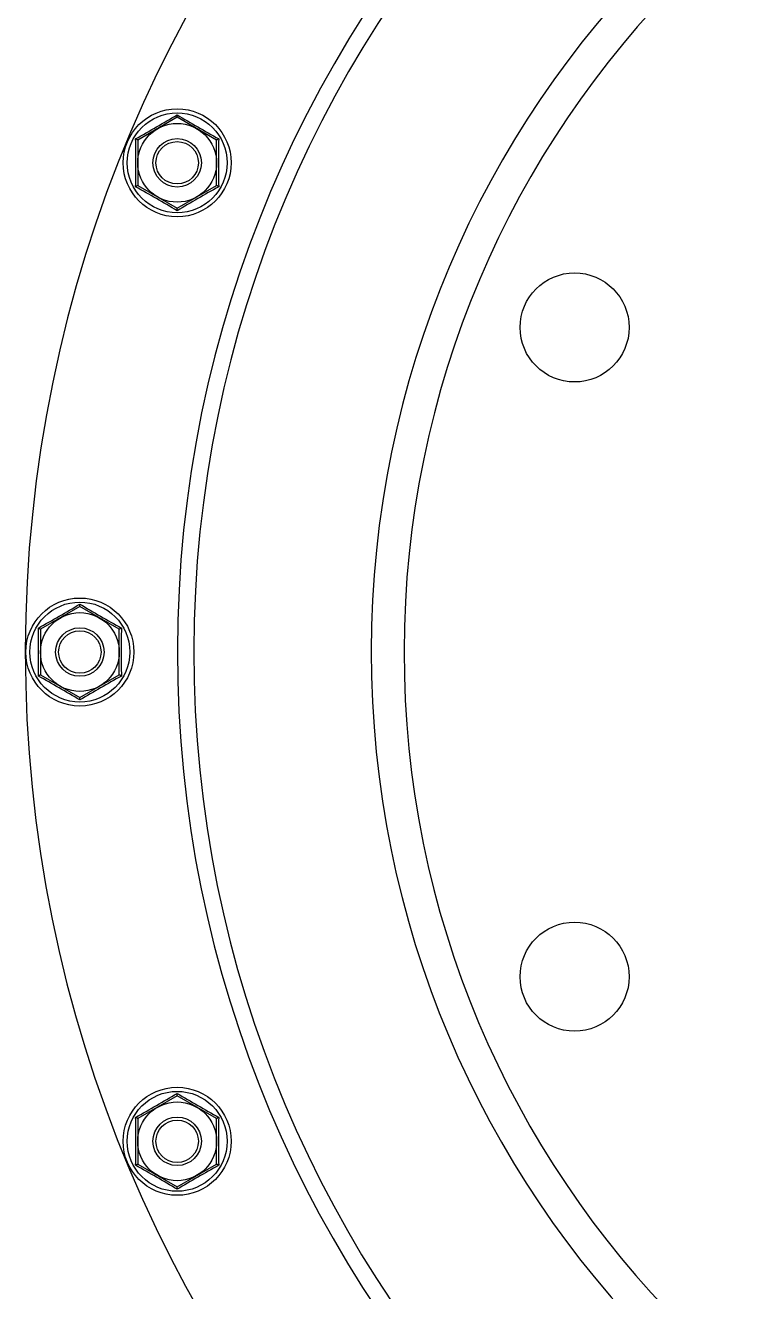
# Model space of a CAD drawing. Header units: millimetres. Extents: x 7589 to 12925, y 625 to 5429.
# Drawn here: x 10240 to 10356.8, y 4647.1 to 4856.1 of the extents above; entities that cross this region are included whole.
import ezdxf

# ---------------------------------------------------------------- set-up
doc = ezdxf.new("R2010")
doc.units = ezdxf.units.MM
doc.header["$LTSCALE"] = 307.34
doc.layers.get('0').update_dxf_attribs({"linetype": 'CONTINUOUS'})
doc.layers.add('02___PRT_ALL_AXES', color=7, linetype='CONTINUOUS')

msp = doc.modelspace()

# ---------------------------------------------------------------- linework, layer by layer
at = {"color": 0, "linetype": 'Continuous'}
for p, q in [((10265.09913, 4840.94898), (10258.59926, 4837.19598)), ((10271.59926, 4837.19644), (10265.09913, 4840.94898)), ((10258.59926, 4837.19598), (10258.59953, 4829.69042)), ((10271.59953, 4829.69088), (10271.59926, 4837.19644)), ((10258.59953, 4829.69042), (10265.09966, 4825.93788)), ((10265.09966, 4825.93788), (10271.59953, 4829.69088)), ((10249.03771, 4760.20278), (10242.53784, 4756.44977)), ((10255.53784, 4756.45023), (10249.03771, 4760.20278)), ((10242.53784, 4756.44977), (10242.53811, 4748.94422)), ((10255.53811, 4748.94468), (10255.53784, 4756.45023)), ((10242.53811, 4748.94422), (10249.03824, 4745.19167)), ((10249.03824, 4745.19167), (10255.53811, 4748.94468)), ((10265.09913, 4679.45658), (10258.59926, 4675.70357)), ((10271.59926, 4675.70403), (10265.09913, 4679.45658)), ((10258.59926, 4675.70357), (10258.59953, 4668.19802)), ((10271.59953, 4668.19847), (10271.59926, 4675.70403)), ((10258.59953, 4668.19802), (10265.09966, 4664.44547)), ((10265.09966, 4664.44547), (10271.59953, 4668.19847))]:
    msp.add_line(p, q, dxfattribs=at)
for centre, radius in [((10265.09939, 4833.44343), 8.91272), ((10265.09939, 4833.44343), 8.24637), ((10265.09939, 4833.44343), 6.5), ((10265.09939, 4833.44343), 4), ((10265.09939, 4833.44343), 3.5), ((10249.03798, 4752.69723), 8.91272), ((10249.03798, 4752.69723), 8.24637), ((10249.03798, 4752.69723), 6.5), ((10249.03798, 4752.69723), 4), ((10249.03798, 4752.69723), 3.5), ((10265.09939, 4671.95102), 8.91272), ((10265.09939, 4671.95102), 8.24637), ((10265.09939, 4671.95102), 6.5), ((10265.09939, 4671.95102), 4), ((10265.09939, 4671.95102), 3.5)]:
    msp.add_circle(centre, radius, dxfattribs=at)
for points in [[(10258.24736, 4837.39913), (10259.39542, 4838.04785), (10261.69001, 4839.34817), (10263.96332, 4840.68534), (10265.09912, 4841.35532)], [(10265.09911, 4841.35532), (10266.23495, 4840.68542), (10268.50836, 4839.34841), (10270.80304, 4838.04825), (10271.95115, 4837.39961)], [(10265.09968, 4825.53154), (10263.96384, 4826.20144), (10261.69043, 4827.53845), (10259.39575, 4828.83861), (10258.24764, 4829.48725)], [(10271.95143, 4829.48773), (10270.80337, 4828.83901), (10268.50878, 4827.53869), (10266.23547, 4826.20152), (10265.09967, 4825.53154)], [(10242.18594, 4756.65293), (10243.334, 4757.30165), (10245.6286, 4758.60197), (10247.90191, 4759.93914), (10249.0377, 4760.60911)], [(10249.03769, 4760.60911), (10250.17353, 4759.93922), (10252.44694, 4758.60221), (10254.74162, 4757.30205), (10255.88973, 4756.65341)], [(10249.03826, 4744.78534), (10247.90242, 4745.45523), (10245.62901, 4746.79225), (10243.33433, 4748.0924), (10242.18622, 4748.74104)], [(10255.89001, 4748.74153), (10254.74195, 4748.09281), (10252.44736, 4746.79249), (10250.17405, 4745.45531), (10249.03825, 4744.78534)], [(10258.24736, 4675.90672), (10259.39542, 4676.55544), (10261.69001, 4677.85576), (10263.96332, 4679.19294), (10265.09912, 4679.86291)], [(10265.09911, 4679.86291), (10266.23495, 4679.19302), (10268.50836, 4677.856), (10270.80304, 4676.55584), (10271.95115, 4675.90721)], [(10265.09968, 4664.03913), (10263.96384, 4664.70903), (10261.69043, 4666.04604), (10259.39575, 4667.3462), (10258.24764, 4667.99484)], [(10271.95143, 4667.99532), (10270.80337, 4667.3466), (10268.50878, 4666.04628), (10266.23547, 4664.70911), (10265.09967, 4664.03913)]]:
    msp.add_open_spline(points, degree=3, dxfattribs=at)
for points, knots in [([(10265.09912, 4840.94898), (10265.09912, 4840.9084), (10265.10013, 4841.21987), (10265.09912, 4841.26044), (10265.09911, 4841.35532)], [0, 0, 0, 0, 0.29956188, 1, 1, 1, 1]), ([(10258.24766, 4829.48724), (10258.25996, 4830.81501), (10258.28106, 4833.45234), (10258.25961, 4836.08968), (10258.24738, 4837.39914)], [0, 0, 0, 0, 0.503470775, 1, 1, 1, 1]), ([(10258.59926, 4837.19598), (10258.59943, 4837.19528), (10258.59508, 4837.19922), (10258.59148, 4837.19999), (10258.58163, 4837.20651), (10258.56996, 4837.21303), (10258.55467, 4837.22209), (10258.52914, 4837.2369), (10258.49112, 4837.25892), (10258.43931, 4837.28869), (10258.38026, 4837.32256), (10258.31549, 4837.35982), (10258.27057, 4837.38573), (10258.24738, 4837.39912)], [0, 0, 0, 0, 0.005270768, 0.020858191, 0.046282368, 0.081003533, 0.124365062, 0.175697192, 0.299730798, 0.448270882, 0.617065146, 0.802297204, 1, 1, 1, 1]), ([(10271.95113, 4837.39961), (10271.92794, 4837.38622), (10271.88302, 4837.3603), (10271.81825, 4837.32304), (10271.7592, 4837.28916), (10271.70739, 4837.25939), (10271.66936, 4837.23736), (10271.64385, 4837.22255), (10271.62853, 4837.21349), (10271.61693, 4837.20695), (10271.60694, 4837.20048), (10271.6036, 4837.19963), (10271.59898, 4837.19578), (10271.59926, 4837.19644)], [0, 0, 0, 0, 0.197705209, 0.382939848, 0.551741292, 0.700291465, 0.824330592, 0.875663154, 0.919023194, 0.953740564, 0.97915805, 0.994736811, 1, 1, 1, 1]), ([(10271.95113, 4837.39962), (10271.93883, 4836.07199), (10271.91773, 4833.43465), (10271.93918, 4830.79732), (10271.95141, 4829.48772)], [0, 0, 0, 0, 0.503419542, 1, 1, 1, 1]), ([(10258.59954, 4829.69042), (10258.59982, 4829.69107), (10258.5952, 4829.68726), (10258.59185, 4829.68645), (10258.58179, 4829.68011), (10258.57011, 4829.67373), (10258.5547, 4829.66485), (10258.52907, 4829.65023), (10258.49101, 4829.62826), (10258.43931, 4829.59829), (10258.38043, 4829.56407), (10258.31576, 4829.5266), (10258.27084, 4829.50064), (10258.24764, 4829.48724)], [0, 0, 0, 0, 0.005246527, 0.020788041, 0.046167334, 0.080859382, 0.124204947, 0.175529424, 0.299562897, 0.448123589, 0.616956491, 0.802239647, 1, 1, 1, 1]), ([(10271.95143, 4829.48773), (10271.92823, 4829.50112), (10271.88331, 4829.52708), (10271.81863, 4829.56455), (10271.75976, 4829.59876), (10271.70803, 4829.62875), (10271.67003, 4829.65064), (10271.6443, 4829.66538), (10271.62912, 4829.674), (10271.61682, 4829.68108), (10271.60895, 4829.68537), (10271.60378, 4829.68859), (10271.60197, 4829.68915), (10271.59935, 4829.69157), (10271.59951, 4829.69088)], [0, 0, 0, 0, 0.197757183, 0.383035853, 0.551868359, 0.700432958, 0.824469569, 0.875795596, 0.919142329, 0.953834439, 0.979211825, 0.988239588, 0.994751198, 1, 1, 1, 1]), ([(10265.09967, 4825.53154), (10265.09967, 4825.62642), (10265.10068, 4825.66699), (10265.09964, 4825.97846), (10265.09965, 4825.93788)], [0, 0, 0, 0, 0.700434158, 1, 1, 1, 1]), ([(10249.0377, 4760.20277), (10249.0377, 4760.1622), (10249.03871, 4760.47366), (10249.0377, 4760.51424), (10249.0377, 4760.60911)], [0, 0, 0, 0, 0.29956188, 1, 1, 1, 1]), ([(10242.18624, 4748.74104), (10242.19854, 4750.0688), (10242.21965, 4752.70614), (10242.19819, 4755.34347), (10242.18596, 4756.65293)], [0, 0, 0, 0, 0.503470775, 1, 1, 1, 1]), ([(10242.53784, 4756.44977), (10242.53801, 4756.44908), (10242.53367, 4756.45302), (10242.53006, 4756.45378), (10242.52021, 4756.4603), (10242.50854, 4756.46682), (10242.49325, 4756.47588), (10242.46772, 4756.49069), (10242.4297, 4756.51272), (10242.3779, 4756.54249), (10242.31885, 4756.57636), (10242.25407, 4756.61362), (10242.20915, 4756.63953), (10242.18596, 4756.65292)], [0, 0, 0, 0, 0.005270768, 0.020858191, 0.046282368, 0.081003533, 0.124365062, 0.175697192, 0.299730798, 0.448270882, 0.617065146, 0.802297204, 1, 1, 1, 1]), ([(10255.88971, 4756.6534), (10255.86653, 4756.64001), (10255.8216, 4756.6141), (10255.75683, 4756.57683), (10255.69778, 4756.54296), (10255.64597, 4756.51318), (10255.60794, 4756.49116), (10255.58243, 4756.47634), (10255.56711, 4756.46729), (10255.55552, 4756.46075), (10255.54552, 4756.45428), (10255.54218, 4756.45343), (10255.53756, 4756.44958), (10255.53784, 4756.45023)], [0, 0, 0, 0, 0.197705209, 0.382939848, 0.551741292, 0.700291465, 0.824330592, 0.875663154, 0.919023194, 0.953740564, 0.97915805, 0.994736811, 1, 1, 1, 1]), ([(10255.88971, 4756.65342), (10255.87741, 4755.32578), (10255.85631, 4752.68845), (10255.87776, 4750.05112), (10255.88999, 4748.74152)], [0, 0, 0, 0, 0.503419542, 1, 1, 1, 1]), ([(10242.53812, 4748.94421), (10242.53841, 4748.94486), (10242.53378, 4748.94105), (10242.53043, 4748.94025), (10242.52037, 4748.9339), (10242.50869, 4748.92753), (10242.49328, 4748.91865), (10242.46765, 4748.90403), (10242.42959, 4748.88206), (10242.37789, 4748.85209), (10242.31901, 4748.81787), (10242.25434, 4748.7804), (10242.20942, 4748.75443), (10242.18622, 4748.74104)], [0, 0, 0, 0, 0.005246527, 0.020788041, 0.046167334, 0.080859382, 0.124204947, 0.175529424, 0.299562897, 0.448123589, 0.616956491, 0.802239647, 1, 1, 1, 1]), ([(10255.89001, 4748.74152), (10255.86681, 4748.75492), (10255.82189, 4748.78087), (10255.75721, 4748.81835), (10255.69835, 4748.85255), (10255.64661, 4748.88255), (10255.60861, 4748.90444), (10255.58288, 4748.91918), (10255.5677, 4748.92779), (10255.5554, 4748.93487), (10255.54753, 4748.93916), (10255.54236, 4748.94238), (10255.54055, 4748.94294), (10255.53793, 4748.94536), (10255.53809, 4748.94467)], [0, 0, 0, 0, 0.197757183, 0.383035853, 0.551868359, 0.700432958, 0.824469569, 0.875795596, 0.919142329, 0.953834439, 0.979211825, 0.988239588, 0.994751198, 1, 1, 1, 1]), ([(10249.03826, 4744.78534), (10249.03825, 4744.88021), (10249.03926, 4744.92079), (10249.03823, 4745.23226), (10249.03823, 4745.19168)], [0, 0, 0, 0, 0.700434158, 1, 1, 1, 1]), ([(10265.09912, 4679.45657), (10265.09912, 4679.41599), (10265.10013, 4679.72746), (10265.09912, 4679.76804), (10265.09911, 4679.86291)], [0, 0, 0, 0, 0.29956188, 1, 1, 1, 1]), ([(10258.24766, 4667.99483), (10258.25996, 4669.3226), (10258.28106, 4671.95994), (10258.25961, 4674.59727), (10258.24738, 4675.90673)], [0, 0, 0, 0, 0.503470775, 1, 1, 1, 1]), ([(10258.59926, 4675.70357), (10258.59943, 4675.70287), (10258.59508, 4675.70682), (10258.59148, 4675.70758), (10258.58163, 4675.7141), (10258.56996, 4675.72062), (10258.55467, 4675.72968), (10258.52914, 4675.74449), (10258.49112, 4675.76651), (10258.43931, 4675.79628), (10258.38026, 4675.83015), (10258.31549, 4675.86741), (10258.27057, 4675.89332), (10258.24738, 4675.90671)], [0, 0, 0, 0, 0.005270768, 0.020858191, 0.046282368, 0.081003533, 0.124365062, 0.175697192, 0.299730798, 0.448270882, 0.617065146, 0.802297204, 1, 1, 1, 1]), ([(10271.95113, 4675.9072), (10271.92794, 4675.89381), (10271.88302, 4675.86789), (10271.81825, 4675.83063), (10271.7592, 4675.79675), (10271.70739, 4675.76698), (10271.66936, 4675.74496), (10271.64385, 4675.73014), (10271.62853, 4675.72108), (10271.61693, 4675.71454), (10271.60694, 4675.70807), (10271.6036, 4675.70722), (10271.59898, 4675.70337), (10271.59926, 4675.70403)], [0, 0, 0, 0, 0.197705209, 0.382939848, 0.551741292, 0.700291465, 0.824330592, 0.875663154, 0.919023194, 0.953740564, 0.97915805, 0.994736811, 1, 1, 1, 1]), ([(10271.95113, 4675.90721), (10271.93883, 4674.57958), (10271.91773, 4671.94224), (10271.93918, 4669.30491), (10271.95141, 4667.99532)], [0, 0, 0, 0, 0.503419542, 1, 1, 1, 1]), ([(10258.59954, 4668.19801), (10258.59982, 4668.19866), (10258.5952, 4668.19485), (10258.59185, 4668.19405), (10258.58179, 4668.1877), (10258.57011, 4668.18132), (10258.5547, 4668.17244), (10258.52907, 4668.15782), (10258.49101, 4668.13586), (10258.43931, 4668.10589), (10258.38043, 4668.07167), (10258.31576, 4668.03419), (10258.27084, 4668.00823), (10258.24764, 4667.99484)], [0, 0, 0, 0, 0.005246527, 0.020788041, 0.046167334, 0.080859382, 0.124204947, 0.175529424, 0.299562897, 0.448123589, 0.616956491, 0.802239647, 1, 1, 1, 1]), ([(10271.95143, 4667.99532), (10271.92823, 4668.00871), (10271.88331, 4668.03467), (10271.81863, 4668.07214), (10271.75976, 4668.10635), (10271.70803, 4668.13634), (10271.67003, 4668.15823), (10271.6443, 4668.17297), (10271.62912, 4668.18159), (10271.61682, 4668.18867), (10271.60895, 4668.19296), (10271.60378, 4668.19618), (10271.60197, 4668.19674), (10271.59935, 4668.19916), (10271.59951, 4668.19847)], [0, 0, 0, 0, 0.197757183, 0.383035853, 0.551868359, 0.700432958, 0.824469569, 0.875795596, 0.919142329, 0.953834439, 0.979211825, 0.988239588, 0.994751198, 1, 1, 1, 1]), ([(10265.09967, 4664.03914), (10265.09967, 4664.13401), (10265.10068, 4664.17458), (10265.09964, 4664.48605), (10265.09965, 4664.44548)], [0, 0, 0, 0, 0.700434158, 1, 1, 1, 1])]:
    msp.add_open_spline(points, degree=3, knots=knots, dxfattribs=at)
at = {"layer": '02___PRT_ALL_AXES', "color": 0, "linetype": 'Continuous'}
for centre in [(10330.69484, 4806.27291), (10330.69484, 4699.12155)]:
    msp.add_circle(centre, 9, dxfattribs=at)
for radius in [220, 194.89893, 192.18745, 162.9051, 157.48215]:
    msp.add_arc((10460.03798, 4752.69723), radius, 0, 359.88, dxfattribs=at)

doc.saveas('drawing.dxf')
